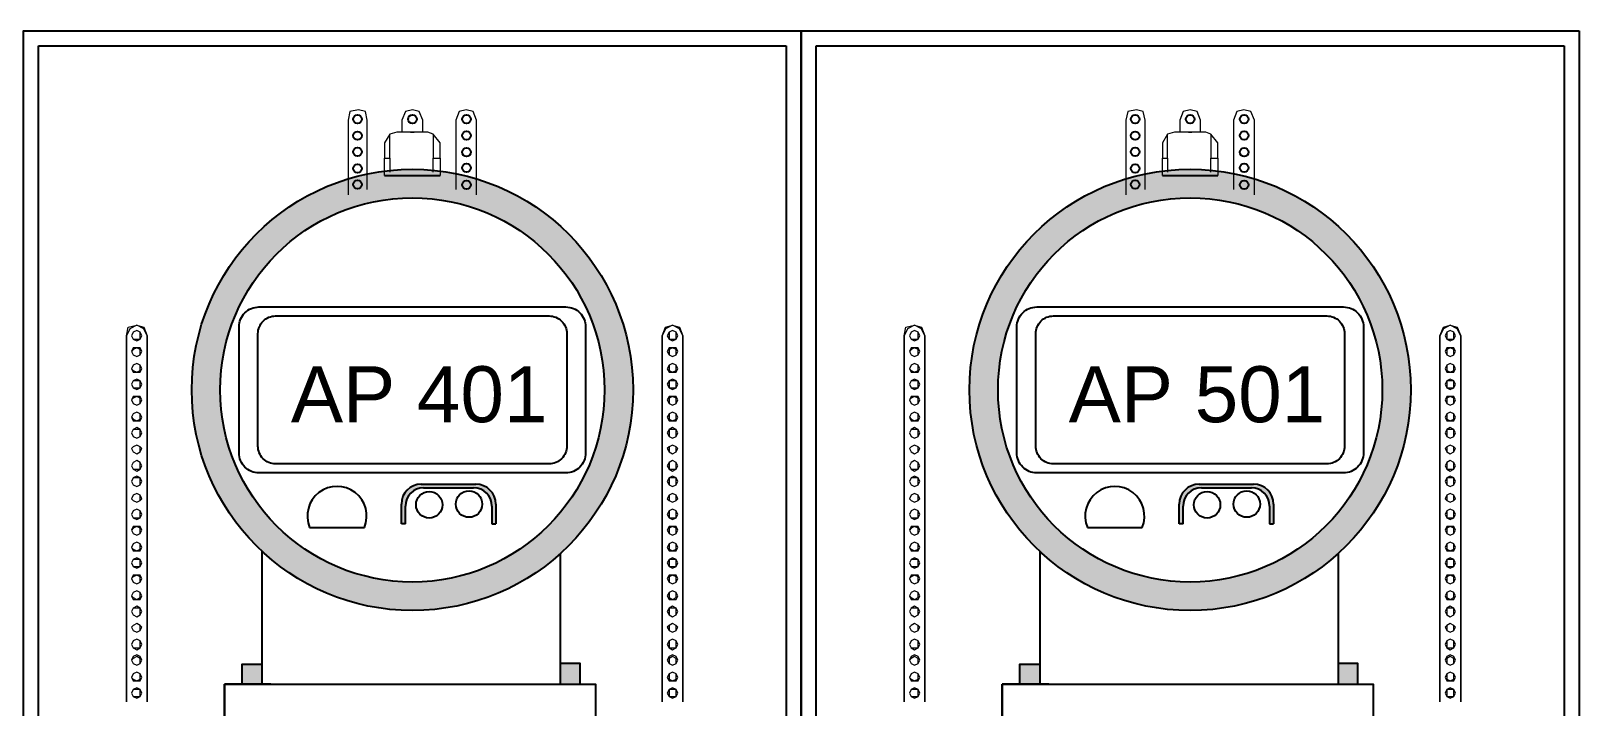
# Model space of a CAD drawing. Header units: millimetres. Extents: x 2991 to 3503, y 2795 to 2987.
# Drawn here: x 3365.52 to 3373.71, y 2900.97 to 2904.54 of the extents above; entities that cross this region are included whole.
import ezdxf

# ---------------------------------------------------------------- set-up
doc = ezdxf.new("R2010")
doc.units = ezdxf.units.MM
doc.layers.add('Pranchas', color=3, linetype='Continuous')
doc.styles.get("Standard").update_dxf_attribs({"font": ''})
doc.styles.get('Standard').set_extended_font_data('Arial')

msp = doc.modelspace()

# ---------------------------------------------------------------- hatches: boundary and pattern name
h = msp.add_hatch(color=256)
h.dxf.hatch_style = 1
h.paths.add_polyline_path([(3366.7425, 2901.1929), (3366.6373, 2901.1929), (3366.6373, 2901.0877), (3366.7425, 2901.0877)])
h.paths.add_polyline_path([(3368.4261, 2901.1965), (3368.3209, 2901.1965), (3368.3209, 2901.0877), (3368.4261, 2901.0877)])
h.paths.add_polyline_path([(3368.7061, 2902.645, 1), (3366.3709, 2902.645, 1)])
h.paths.add_polyline_path([(3366.5218, 2902.645, -1), (3368.5552, 2902.645, -1)], flags=16)
h.paths.add_polyline_path([(3368.4555, 2902.3111, -0.414214), (3368.3503, 2902.2059), (3366.7267, 2902.2059, -0.414214), (3366.6215, 2902.3111), (3366.6215, 2902.9788, -0.414214), (3366.7267, 2903.084), (3368.3503, 2903.084, -0.414214), (3368.4555, 2902.9788)], flags=0)
h.paths.add_polyline_path([(3368.3557, 2902.3474, -0.414214), (3368.262, 2902.2536), (3366.815, 2902.2536, -0.414214), (3366.7212, 2902.3474), (3366.7212, 2902.9425, -0.414214), (3366.815, 2903.0363), (3368.262, 2903.0363, -0.414214), (3368.3557, 2902.9425)], flags=0)
h.paths.add_polyline_path([(3367.9083, 2902.041, -1), (3367.7681, 2902.041, -1)], flags=0)
h.paths.add_polyline_path([(3367.698, 2902.0371, -1), (3367.5578, 2902.0371, -1)], flags=0)
h.paths.add_polyline_path([(3367.285, 2901.9172), (3366.9945, 2901.9172, -1.494135)], flags=0)
h = msp.add_hatch(color=256)
h.dxf.hatch_style = 1
h.paths.add_polyline_path([(3370.8584, 2901.1929), (3370.7532, 2901.1929), (3370.7532, 2901.0877), (3370.8584, 2901.0877)])
h.paths.add_polyline_path([(3372.542, 2901.1965), (3372.4369, 2901.1965), (3372.4369, 2901.0877), (3372.542, 2901.0877)])
h.paths.add_polyline_path([(3372.822, 2902.645, 1), (3370.4868, 2902.645, 1)])
h.paths.add_polyline_path([(3370.6377, 2902.645, -1), (3372.6711, 2902.645, -1)], flags=16)
h.paths.add_polyline_path([(3372.5714, 2902.3111, -0.414214), (3372.4662, 2902.2059), (3370.8426, 2902.2059, -0.414214), (3370.7374, 2902.3111), (3370.7374, 2902.9788, -0.414214), (3370.8426, 2903.084), (3372.4662, 2903.084, -0.414214), (3372.5714, 2902.9788)], flags=0)
h.paths.add_polyline_path([(3372.4717, 2902.3474, -0.414214), (3372.3779, 2902.2536), (3370.9309, 2902.2536, -0.414214), (3370.8372, 2902.3474), (3370.8372, 2902.9425, -0.414214), (3370.9309, 2903.0363), (3372.3779, 2903.0363, -0.414214), (3372.4717, 2902.9425)], flags=0)
h.paths.add_polyline_path([(3372.0243, 2902.041, -1), (3371.884, 2902.041, -1)], flags=0)
h.paths.add_polyline_path([(3371.8139, 2902.0371, -1), (3371.6737, 2902.0371, -1)], flags=0)
h.paths.add_polyline_path([(3371.4009, 2901.9172), (3371.1104, 2901.9172, -1.494135)], flags=0)
h = msp.add_hatch(color=256)
h.dxf.hatch_style = 1
h.paths.add_polyline_path([(3367.9797, 2902.0409, 0.414214), (3367.8746, 2902.146), (3367.5858, 2902.146, 0.414214), (3367.4806, 2902.0409), (3367.4806, 2901.9357), (3367.5014, 2901.9357), (3367.5014, 2902.0302, -0.414214), (3367.5978, 2902.1266), (3367.8625, 2902.1266, -0.414214), (3367.9589, 2902.0302), (3367.9589, 2901.9356), (3367.9797, 2901.9357)])
h = msp.add_hatch(color=256)
h.dxf.hatch_style = 1
h.paths.add_polyline_path([(3372.0957, 2902.0409, 0.414214), (3371.9905, 2902.146), (3371.7017, 2902.146, 0.414214), (3371.5965, 2902.0409), (3371.5965, 2901.9357), (3371.6173, 2901.9357), (3371.6173, 2902.0302, -0.414214), (3371.7137, 2902.1266), (3371.9785, 2902.1266, -0.414214), (3372.0749, 2902.0302), (3372.0749, 2901.9356), (3372.0957, 2901.9357)])

# ---------------------------------------------------------------- linework, layer by layer
for p, q in [((3365.5597, 2896.3919), (3365.5597, 2904.4655)), ((3365.5597, 2904.4655), (3367.5385, 2904.4655)), ((3367.5385, 2904.4655), (3369.5173, 2904.4655)), ((3369.5173, 2904.4655), (3369.5173, 2896.3919)), ((3369.6756, 2896.3919), (3369.6756, 2904.4655)), ((3369.6756, 2904.4655), (3371.6544, 2904.4655)), ((3371.6544, 2904.4655), (3373.6332, 2904.4655)), ((3373.6332, 2904.4655), (3373.6332, 2896.3919)), ((3367.3916, 2903.7789), (3367.6854, 2903.7789)), ((3371.5075, 2903.7789), (3371.8013, 2903.7789)), ((3367.5858, 2902.146), (3367.8746, 2902.146)), ((3367.5978, 2902.1266), (3367.8625, 2902.1266)), ((3371.7017, 2902.146), (3371.9905, 2902.146)), ((3371.7137, 2902.1266), (3371.9785, 2902.1266)), ((3367.4806, 2901.9357), (3367.4806, 2902.0409)), ((3367.9797, 2902.0409), (3367.9797, 2901.9357)), ((3371.5965, 2901.9357), (3371.5965, 2902.0409)), ((3372.0957, 2902.0409), (3372.0957, 2901.9357)), ((3367.5014, 2901.9357), (3367.5014, 2902.0302)), ((3367.9589, 2902.0302), (3367.9589, 2901.9356)), ((3371.6173, 2901.9357), (3371.6173, 2902.0302)), ((3372.0749, 2902.0302), (3372.0749, 2901.9356)), ((3366.9945, 2901.9172), (3367.285, 2901.9172)), ((3367.5014, 2901.9357), (3367.4806, 2901.9357)), ((3367.9589, 2901.9356), (3367.9797, 2901.9357)), ((3371.1104, 2901.9172), (3371.4009, 2901.9172)), ((3371.6173, 2901.9357), (3371.5965, 2901.9357)), ((3372.0749, 2901.9356), (3372.0957, 2901.9357)), ((3366.7425, 2901.7907), (3366.7425, 2901.0877)), ((3370.8584, 2901.7907), (3370.8584, 2901.0877)), ((3368.3209, 2901.7783), (3368.3209, 2901.0877)), ((3372.4369, 2901.7783), (3372.4369, 2901.0877)), ((3366.79, 2901.0877), (3366.5446, 2901.0877)), ((3366.5446, 2901.0877), (3366.5446, 2900.8449)), ((3370.9059, 2901.0877), (3370.6605, 2901.0877)), ((3370.6605, 2901.0877), (3370.6605, 2900.8449))]:
    msp.add_line(p, q)
for points in [[(3369.5964, 2904.5446), (3369.5964, 2896.3128), (3365.4805, 2896.3128), (3365.4805, 2904.5446)], [(3373.7124, 2904.5446), (3373.7124, 2896.3128), (3369.5964, 2896.3128), (3369.5964, 2904.5446)], [(3366.7425, 2901.0877), (3366.6373, 2901.0877), (3366.6373, 2901.1929), (3366.7425, 2901.1929)], [(3368.3209, 2901.0877), (3368.4261, 2901.0877), (3368.4261, 2901.1965), (3368.3209, 2901.1965)], [(3370.8584, 2901.0877), (3370.7532, 2901.0877), (3370.7532, 2901.1929), (3370.8584, 2901.1929)], [(3372.4369, 2901.0877), (3372.542, 2901.0877), (3372.542, 2901.1965), (3372.4369, 2901.1965)], [(3366.5446, 2901.0877), (3368.5079, 2901.0877), (3368.5079, 2900.5969), (3366.5446, 2900.5969)], [(3370.6605, 2901.0877), (3372.6238, 2901.0877), (3372.6238, 2900.5969), (3370.6605, 2900.5969)]]:
    msp.add_lwpolyline(points, close=True)
at = {"color": 0, "lineweight": 18}
for points in [[(3367.2998, 2903.7054), (3367.2998, 2904.0726), (3367.2906, 2904.1185), (3367.2539, 2904.1277), (3367.208, 2904.1185), (3367.1988, 2904.0726), (3367.1988, 2903.678)], [(3367.5936, 2904.0084), (3367.5936, 2904.0726), (3367.5752, 2904.1185), (3367.5385, 2904.1277), (3367.5018, 2904.1185), (3367.4834, 2904.0726), (3367.4834, 2904.0084)], [(3367.8782, 2903.678), (3367.8782, 2904.0726), (3367.8598, 2904.1185), (3367.8231, 2904.1277), (3367.7864, 2904.1185), (3367.768, 2904.0726), (3367.768, 2903.7054)], [(3371.4157, 2903.7054), (3371.4157, 2904.0726), (3371.4065, 2904.1185), (3371.3698, 2904.1277), (3371.3239, 2904.1185), (3371.3147, 2904.0726), (3371.3147, 2903.678)], [(3371.7095, 2904.0084), (3371.7095, 2904.0726), (3371.6911, 2904.1185), (3371.6544, 2904.1277), (3371.6177, 2904.1185), (3371.5993, 2904.0726), (3371.5993, 2904.0084)], [(3371.9941, 2903.678), (3371.9941, 2904.0726), (3371.9757, 2904.1185), (3371.939, 2904.1277), (3371.9023, 2904.1185), (3371.8839, 2904.0726), (3371.8839, 2903.7054)], [(3367.6486, 2903.9992), (3367.6211, 2904.0084), (3367.4559, 2904.0084), (3367.4191, 2903.9992)], [(3371.7646, 2903.9992), (3371.737, 2904.0084), (3371.5718, 2904.0084), (3371.5351, 2903.9992)], [(3367.4191, 2903.8707), (3367.4191, 2903.9992), (3367.3916, 2903.9533), (3367.3916, 2903.8707)], [(3367.6854, 2903.8707), (3367.6854, 2903.9533), (3367.6486, 2903.9992), (3367.6486, 2903.8707)], [(3371.5351, 2903.8707), (3371.5351, 2903.9992), (3371.5075, 2903.9533), (3371.5075, 2903.8707)], [(3371.8013, 2903.8707), (3371.8013, 2903.9533), (3371.7646, 2903.9992), (3371.7646, 2903.8707)], [(3367.3916, 2903.7789), (3367.3916, 2903.8707), (3367.4191, 2903.8707), (3367.4191, 2903.7972)], [(3367.6486, 2903.7972), (3367.6486, 2903.8707), (3367.6854, 2903.8707), (3367.6854, 2903.7789)], [(3371.5075, 2903.7789), (3371.5075, 2903.8707), (3371.5351, 2903.8707), (3371.5351, 2903.7972)], [(3371.7646, 2903.7972), (3371.7646, 2903.8707), (3371.8013, 2903.8707), (3371.8013, 2903.7789)]]:
    msp.add_lwpolyline(points, dxfattribs=at)
for points in [[(3367.5293, 2904.0084), (3367.5477, 2904.0084)], [(3371.6452, 2904.0084), (3371.6636, 2904.0084)], [(3366.1351, 2902.9317), (3366.1351, 2900.9949), (3366.1351, 2902.9317), (3366.1167, 2902.9684), (3366.08, 2902.9868), (3366.0433, 2902.9684), (3366.0249, 2902.9317), (3366.0341, 2902.9776), (3366.08, 2902.9868), (3366.1167, 2902.9776)], [(3366.1075, 2902.9317), (3366.0983, 2902.9501), (3366.08, 2902.9593), (3366.0616, 2902.9501), (3366.0524, 2902.9317), (3366.0616, 2902.9134), (3366.08, 2902.9042), (3366.0983, 2902.9134)], [(3366.0983, 2902.9317), (3366.0983, 2902.9501), (3366.08, 2902.9593), (3366.0616, 2902.9501), (3366.0524, 2902.9317), (3366.0616, 2902.9134), (3366.0983, 2902.9134)], [(3368.8602, 2902.9317), (3368.8786, 2902.9776), (3368.9153, 2902.9868), (3368.952, 2902.9776), (3368.9704, 2902.9317), (3368.952, 2902.9684), (3368.9153, 2902.9868), (3368.8786, 2902.9684)], [(3368.9428, 2902.9317), (3368.9336, 2902.9501), (3368.9153, 2902.9593), (3368.8969, 2902.9501), (3368.8877, 2902.9317), (3368.8969, 2902.9134), (3368.9153, 2902.9042), (3368.9336, 2902.9134)], [(3368.9336, 2902.9317), (3368.9336, 2902.9501), (3368.9153, 2902.9593), (3368.8969, 2902.9501), (3368.8969, 2902.9134), (3368.9336, 2902.9134)], [(3370.251, 2902.9317), (3370.251, 2900.9949), (3370.251, 2902.9317), (3370.2326, 2902.9684), (3370.1959, 2902.9868), (3370.1592, 2902.9684), (3370.1408, 2902.9317), (3370.15, 2902.9776), (3370.1959, 2902.9868), (3370.2326, 2902.9776)], [(3370.2235, 2902.9317), (3370.2143, 2902.9501), (3370.1959, 2902.9593), (3370.1776, 2902.9501), (3370.1684, 2902.9317), (3370.1776, 2902.9134), (3370.1959, 2902.9042), (3370.2143, 2902.9134)], [(3370.2143, 2902.9317), (3370.2143, 2902.9501), (3370.1959, 2902.9593), (3370.1776, 2902.9501), (3370.1684, 2902.9317), (3370.1776, 2902.9134), (3370.2143, 2902.9134)], [(3372.9761, 2902.9317), (3372.9945, 2902.9776), (3373.0312, 2902.9868), (3373.0679, 2902.9776), (3373.0863, 2902.9317), (3373.0679, 2902.9684), (3373.0312, 2902.9868), (3372.9945, 2902.9684)], [(3373.0588, 2902.9317), (3373.0496, 2902.9501), (3373.0312, 2902.9593), (3373.0129, 2902.9501), (3373.0037, 2902.9317), (3373.0129, 2902.9134), (3373.0312, 2902.9042), (3373.0496, 2902.9134)], [(3373.0496, 2902.9317), (3373.0496, 2902.9501), (3373.0312, 2902.9593), (3373.0129, 2902.9501), (3373.0129, 2902.9134), (3373.0496, 2902.9134)], [(3366.0249, 2900.9949), (3366.0249, 2902.9317)], [(3366.1075, 2902.8491), (3366.0983, 2902.8675), (3366.0616, 2902.8675), (3366.0524, 2902.8491), (3366.0616, 2902.8307), (3366.08, 2902.8215), (3366.0983, 2902.8307)], [(3366.0983, 2902.8491), (3366.0983, 2902.8583), (3366.08, 2902.8675), (3366.0616, 2902.8583), (3366.0524, 2902.8491), (3366.0616, 2902.8307), (3366.08, 2902.8215), (3366.0983, 2902.8307)], [(3368.8602, 2900.9949), (3368.8602, 2902.9317)], [(3368.9428, 2902.8491), (3368.9336, 2902.8675), (3368.8969, 2902.8675), (3368.8877, 2902.8491), (3368.8969, 2902.8307), (3368.9153, 2902.8215), (3368.9336, 2902.8307)], [(3368.9336, 2902.8491), (3368.9336, 2902.8583), (3368.9153, 2902.8675), (3368.8969, 2902.8583), (3368.8969, 2902.8307), (3368.9153, 2902.8215), (3368.9336, 2902.8307)], [(3368.9704, 2902.9317), (3368.9704, 2900.9949)], [(3370.1408, 2900.9949), (3370.1408, 2902.9317)], [(3370.2235, 2902.8491), (3370.2143, 2902.8675), (3370.1776, 2902.8675), (3370.1684, 2902.8491), (3370.1776, 2902.8307), (3370.1959, 2902.8215), (3370.2143, 2902.8307)], [(3370.2143, 2902.8491), (3370.2143, 2902.8583), (3370.1959, 2902.8675), (3370.1776, 2902.8583), (3370.1684, 2902.8491), (3370.1776, 2902.8307), (3370.1959, 2902.8215), (3370.2143, 2902.8307)], [(3372.9761, 2900.9949), (3372.9761, 2902.9317)], [(3373.0588, 2902.8491), (3373.0496, 2902.8675), (3373.0129, 2902.8675), (3373.0037, 2902.8491), (3373.0129, 2902.8307), (3373.0312, 2902.8215), (3373.0496, 2902.8307)], [(3373.0496, 2902.8491), (3373.0496, 2902.8583), (3373.0312, 2902.8675), (3373.0129, 2902.8583), (3373.0129, 2902.8307), (3373.0312, 2902.8215), (3373.0496, 2902.8307)], [(3373.0863, 2902.9317), (3373.0863, 2900.9949)], [(3366.1075, 2902.7573), (3366.0983, 2902.7756), (3366.08, 2902.7848), (3366.0616, 2902.7756), (3366.0524, 2902.7573), (3366.0616, 2902.7389), (3366.0983, 2902.7389)], [(3366.0983, 2902.7573), (3366.0983, 2902.7756), (3366.08, 2902.7848), (3366.0616, 2902.7756), (3366.0524, 2902.7573), (3366.0616, 2902.7481), (3366.08, 2902.7389), (3366.0983, 2902.7481)], [(3368.9428, 2902.7573), (3368.9336, 2902.7756), (3368.9153, 2902.7848), (3368.8969, 2902.7756), (3368.8877, 2902.7573), (3368.8969, 2902.7389), (3368.9336, 2902.7389)], [(3368.9336, 2902.7573), (3368.9336, 2902.7756), (3368.9153, 2902.7848), (3368.8969, 2902.7756), (3368.8969, 2902.7481), (3368.9153, 2902.7389), (3368.9336, 2902.7481)], [(3370.2235, 2902.7573), (3370.2143, 2902.7756), (3370.1959, 2902.7848), (3370.1776, 2902.7756), (3370.1684, 2902.7573), (3370.1776, 2902.7389), (3370.2143, 2902.7389)], [(3370.2143, 2902.7573), (3370.2143, 2902.7756), (3370.1959, 2902.7848), (3370.1776, 2902.7756), (3370.1684, 2902.7573), (3370.1776, 2902.7481), (3370.1959, 2902.7389), (3370.2143, 2902.7481)], [(3373.0588, 2902.7573), (3373.0496, 2902.7756), (3373.0312, 2902.7848), (3373.0129, 2902.7756), (3373.0037, 2902.7573), (3373.0129, 2902.7389), (3373.0496, 2902.7389)], [(3373.0496, 2902.7573), (3373.0496, 2902.7756), (3373.0312, 2902.7848), (3373.0129, 2902.7756), (3373.0129, 2902.7481), (3373.0312, 2902.7389), (3373.0496, 2902.7481)], [(3366.1075, 2902.6747), (3366.0983, 2902.693), (3366.08, 2902.7022), (3366.0616, 2902.693), (3366.0524, 2902.6747), (3366.0616, 2902.6563), (3366.08, 2902.6471), (3366.0983, 2902.6563)], [(3366.0983, 2902.6747), (3366.0983, 2902.693), (3366.0616, 2902.693), (3366.0524, 2902.6747), (3366.0616, 2902.6563), (3366.0983, 2902.6563)], [(3368.9428, 2902.6747), (3368.9336, 2902.693), (3368.9153, 2902.7022), (3368.8969, 2902.693), (3368.8877, 2902.6747), (3368.8969, 2902.6563), (3368.9153, 2902.6471), (3368.9336, 2902.6563)], [(3368.9336, 2902.6747), (3368.9336, 2902.693), (3368.8969, 2902.693), (3368.8969, 2902.6563), (3368.9336, 2902.6563)], [(3370.2235, 2902.6747), (3370.2143, 2902.693), (3370.1959, 2902.7022), (3370.1776, 2902.693), (3370.1684, 2902.6747), (3370.1776, 2902.6563), (3370.1959, 2902.6471), (3370.2143, 2902.6563)], [(3370.2143, 2902.6747), (3370.2143, 2902.693), (3370.1776, 2902.693), (3370.1684, 2902.6747), (3370.1776, 2902.6563), (3370.2143, 2902.6563)], [(3373.0588, 2902.6747), (3373.0496, 2902.693), (3373.0312, 2902.7022), (3373.0129, 2902.693), (3373.0037, 2902.6747), (3373.0129, 2902.6563), (3373.0312, 2902.6471), (3373.0496, 2902.6563)], [(3373.0496, 2902.6747), (3373.0496, 2902.693), (3373.0129, 2902.693), (3373.0129, 2902.6563), (3373.0496, 2902.6563)], [(3366.1075, 2902.592), (3366.0983, 2902.6104), (3366.0616, 2902.6104), (3366.0524, 2902.592), (3366.0616, 2902.5737), (3366.08, 2902.5645), (3366.0983, 2902.5737)], [(3366.0983, 2902.592), (3366.0983, 2902.6012), (3366.08, 2902.6104), (3366.0616, 2902.6012), (3366.0524, 2902.592), (3366.0616, 2902.5737), (3366.08, 2902.5645), (3366.0983, 2902.5737)], [(3368.9428, 2902.592), (3368.9336, 2902.6104), (3368.8969, 2902.6104), (3368.8877, 2902.592), (3368.8969, 2902.5737), (3368.9153, 2902.5645), (3368.9336, 2902.5737)], [(3368.9336, 2902.592), (3368.9336, 2902.6012), (3368.9153, 2902.6104), (3368.8969, 2902.6012), (3368.8969, 2902.5737), (3368.9153, 2902.5645), (3368.9336, 2902.5737)], [(3370.2235, 2902.592), (3370.2143, 2902.6104), (3370.1776, 2902.6104), (3370.1684, 2902.592), (3370.1776, 2902.5737), (3370.1959, 2902.5645), (3370.2143, 2902.5737)], [(3370.2143, 2902.592), (3370.2143, 2902.6012), (3370.1959, 2902.6104), (3370.1776, 2902.6012), (3370.1684, 2902.592), (3370.1776, 2902.5737), (3370.1959, 2902.5645), (3370.2143, 2902.5737)], [(3373.0588, 2902.592), (3373.0496, 2902.6104), (3373.0129, 2902.6104), (3373.0037, 2902.592), (3373.0129, 2902.5737), (3373.0312, 2902.5645), (3373.0496, 2902.5737)], [(3373.0496, 2902.592), (3373.0496, 2902.6012), (3373.0312, 2902.6104), (3373.0129, 2902.6012), (3373.0129, 2902.5737), (3373.0312, 2902.5645), (3373.0496, 2902.5737)], [(3366.0983, 2902.5003), (3366.0983, 2902.5187), (3366.08, 2902.5278), (3366.0616, 2902.5187), (3366.0524, 2902.5003), (3366.0616, 2902.491), (3366.08, 2902.4819), (3366.0983, 2902.491)], [(3366.1075, 2902.5003), (3366.0983, 2902.5187), (3366.08, 2902.5278), (3366.0616, 2902.5187), (3366.0524, 2902.5003), (3366.0616, 2902.4819), (3366.0983, 2902.4819)], [(3368.9428, 2902.5003), (3368.9336, 2902.5187), (3368.9153, 2902.5278), (3368.8969, 2902.5187), (3368.8877, 2902.5003), (3368.8969, 2902.4819), (3368.9336, 2902.4819)], [(3368.9336, 2902.5003), (3368.9336, 2902.5187), (3368.9153, 2902.5278), (3368.8969, 2902.5187), (3368.8969, 2902.491), (3368.9153, 2902.4819), (3368.9336, 2902.491)], [(3370.2143, 2902.5003), (3370.2143, 2902.5187), (3370.1959, 2902.5278), (3370.1776, 2902.5187), (3370.1684, 2902.5003), (3370.1776, 2902.491), (3370.1959, 2902.4819), (3370.2143, 2902.491)], [(3370.2235, 2902.5003), (3370.2143, 2902.5187), (3370.1959, 2902.5278), (3370.1776, 2902.5187), (3370.1684, 2902.5003), (3370.1776, 2902.4819), (3370.2143, 2902.4819)], [(3373.0588, 2902.5003), (3373.0496, 2902.5187), (3373.0312, 2902.5278), (3373.0129, 2902.5187), (3373.0037, 2902.5003), (3373.0129, 2902.4819), (3373.0496, 2902.4819)], [(3373.0496, 2902.5003), (3373.0496, 2902.5187), (3373.0312, 2902.5278), (3373.0129, 2902.5187), (3373.0129, 2902.491), (3373.0312, 2902.4819), (3373.0496, 2902.491)], [(3366.1075, 2902.4177), (3366.0983, 2902.436), (3366.08, 2902.4452), (3366.0616, 2902.436), (3366.0524, 2902.4177), (3366.0616, 2902.3993), (3366.08, 2902.3902), (3366.0983, 2902.3993)], [(3366.0983, 2902.4177), (3366.0983, 2902.436), (3366.0616, 2902.436), (3366.0524, 2902.4177), (3366.0616, 2902.3993), (3366.08, 2902.3902), (3366.0983, 2902.3993)], [(3368.9428, 2902.4177), (3368.9336, 2902.436), (3368.9153, 2902.4452), (3368.8969, 2902.436), (3368.8877, 2902.4177), (3368.8969, 2902.3993), (3368.9153, 2902.3902), (3368.9336, 2902.3993)], [(3368.9336, 2902.4177), (3368.9336, 2902.436), (3368.8969, 2902.436), (3368.8969, 2902.3993), (3368.9153, 2902.3902), (3368.9336, 2902.3993)], [(3370.2235, 2902.4177), (3370.2143, 2902.436), (3370.1959, 2902.4452), (3370.1776, 2902.436), (3370.1684, 2902.4177), (3370.1776, 2902.3993), (3370.1959, 2902.3902), (3370.2143, 2902.3993)], [(3370.2143, 2902.4177), (3370.2143, 2902.436), (3370.1776, 2902.436), (3370.1684, 2902.4177), (3370.1776, 2902.3993), (3370.1959, 2902.3902), (3370.2143, 2902.3993)], [(3373.0588, 2902.4177), (3373.0496, 2902.436), (3373.0312, 2902.4452), (3373.0129, 2902.436), (3373.0037, 2902.4177), (3373.0129, 2902.3993), (3373.0312, 2902.3902), (3373.0496, 2902.3993)], [(3373.0496, 2902.4177), (3373.0496, 2902.436), (3373.0129, 2902.436), (3373.0129, 2902.3993), (3373.0312, 2902.3902), (3373.0496, 2902.3993)], [(3366.1075, 2902.3351), (3366.0983, 2902.3443), (3366.08, 2902.3534), (3366.0616, 2902.3443), (3366.0524, 2902.3351), (3366.0616, 2902.3167), (3366.08, 2902.3075), (3366.0983, 2902.3167)], [(3366.0983, 2902.3351), (3366.0983, 2902.3443), (3366.08, 2902.3534), (3366.0616, 2902.3443), (3366.0524, 2902.3351), (3366.0616, 2902.3167), (3366.08, 2902.3075), (3366.0983, 2902.3167)], [(3368.9428, 2902.3351), (3368.9336, 2902.3443), (3368.9153, 2902.3534), (3368.8969, 2902.3443), (3368.8877, 2902.3351), (3368.8969, 2902.3167), (3368.9153, 2902.3075), (3368.9336, 2902.3167)], [(3368.9336, 2902.3351), (3368.9336, 2902.3443), (3368.9153, 2902.3534), (3368.8969, 2902.3443), (3368.8969, 2902.3167), (3368.9153, 2902.3075), (3368.9336, 2902.3167)], [(3370.2235, 2902.3351), (3370.2143, 2902.3443), (3370.1959, 2902.3534), (3370.1776, 2902.3443), (3370.1684, 2902.3351), (3370.1776, 2902.3167), (3370.1959, 2902.3075), (3370.2143, 2902.3167)], [(3370.2143, 2902.3351), (3370.2143, 2902.3443), (3370.1959, 2902.3534), (3370.1776, 2902.3443), (3370.1684, 2902.3351), (3370.1776, 2902.3167), (3370.1959, 2902.3075), (3370.2143, 2902.3167)], [(3373.0588, 2902.3351), (3373.0496, 2902.3443), (3373.0312, 2902.3534), (3373.0129, 2902.3443), (3373.0037, 2902.3351), (3373.0129, 2902.3167), (3373.0312, 2902.3075), (3373.0496, 2902.3167)], [(3373.0496, 2902.3351), (3373.0496, 2902.3443), (3373.0312, 2902.3534), (3373.0129, 2902.3443), (3373.0129, 2902.3167), (3373.0312, 2902.3075), (3373.0496, 2902.3167)], [(3366.1075, 2902.2433), (3366.0983, 2902.2616), (3366.08, 2902.2708), (3366.0616, 2902.2616), (3366.0524, 2902.2433), (3366.0616, 2902.2249), (3366.08, 2902.2157), (3366.0983, 2902.2249)], [(3366.0983, 2902.2433), (3366.0983, 2902.2616), (3366.08, 2902.2708), (3366.0616, 2902.2616), (3366.0524, 2902.2433), (3366.0616, 2902.2249), (3366.0983, 2902.2249)], [(3368.9428, 2902.2433), (3368.9336, 2902.2616), (3368.9153, 2902.2708), (3368.8969, 2902.2616), (3368.8877, 2902.2433), (3368.8969, 2902.2249), (3368.9153, 2902.2157), (3368.9336, 2902.2249)], [(3368.9336, 2902.2433), (3368.9336, 2902.2616), (3368.9153, 2902.2708), (3368.8969, 2902.2616), (3368.8969, 2902.2249), (3368.9336, 2902.2249)], [(3370.2235, 2902.2433), (3370.2143, 2902.2616), (3370.1959, 2902.2708), (3370.1776, 2902.2616), (3370.1684, 2902.2433), (3370.1776, 2902.2249), (3370.1959, 2902.2157), (3370.2143, 2902.2249)], [(3370.2143, 2902.2433), (3370.2143, 2902.2616), (3370.1959, 2902.2708), (3370.1776, 2902.2616), (3370.1684, 2902.2433), (3370.1776, 2902.2249), (3370.2143, 2902.2249)], [(3373.0588, 2902.2433), (3373.0496, 2902.2616), (3373.0312, 2902.2708), (3373.0129, 2902.2616), (3373.0037, 2902.2433), (3373.0129, 2902.2249), (3373.0312, 2902.2157), (3373.0496, 2902.2249)], [(3373.0496, 2902.2433), (3373.0496, 2902.2616), (3373.0312, 2902.2708), (3373.0129, 2902.2616), (3373.0129, 2902.2249), (3373.0496, 2902.2249)], [(3366.1075, 2902.1606), (3366.0983, 2902.179), (3366.08, 2902.1882), (3366.0616, 2902.179), (3366.0524, 2902.1606), (3366.0616, 2902.1423), (3366.08, 2902.1331), (3366.0983, 2902.1423)], [(3366.0983, 2902.1606), (3366.0983, 2902.179), (3366.0616, 2902.179), (3366.0524, 2902.1606), (3366.0616, 2902.1423), (3366.08, 2902.1331), (3366.0983, 2902.1423)], [(3368.9428, 2902.1606), (3368.9336, 2902.179), (3368.9153, 2902.1882), (3368.8969, 2902.179), (3368.8877, 2902.1606), (3368.8969, 2902.1423), (3368.9153, 2902.1331), (3368.9336, 2902.1423)], [(3368.9336, 2902.1606), (3368.9336, 2902.179), (3368.8969, 2902.179), (3368.8969, 2902.1423), (3368.9153, 2902.1331), (3368.9336, 2902.1423)], [(3370.2235, 2902.1606), (3370.2143, 2902.179), (3370.1959, 2902.1882), (3370.1776, 2902.179), (3370.1684, 2902.1606), (3370.1776, 2902.1423), (3370.1959, 2902.1331), (3370.2143, 2902.1423)], [(3370.2143, 2902.1606), (3370.2143, 2902.179), (3370.1776, 2902.179), (3370.1684, 2902.1606), (3370.1776, 2902.1423), (3370.1959, 2902.1331), (3370.2143, 2902.1423)], [(3373.0588, 2902.1606), (3373.0496, 2902.179), (3373.0312, 2902.1882), (3373.0129, 2902.179), (3373.0037, 2902.1606), (3373.0129, 2902.1423), (3373.0312, 2902.1331), (3373.0496, 2902.1423)], [(3373.0496, 2902.1606), (3373.0496, 2902.179), (3373.0129, 2902.179), (3373.0129, 2902.1423), (3373.0312, 2902.1331), (3373.0496, 2902.1423)], [(3366.0983, 2902.0688), (3366.0983, 2902.0872), (3366.08, 2902.0964), (3366.0616, 2902.0872), (3366.0524, 2902.0688), (3366.0616, 2902.0597), (3366.08, 2902.0505), (3366.0983, 2902.0597)], [(3366.1075, 2902.0688), (3366.0983, 2902.0872), (3366.08, 2902.0964), (3366.0616, 2902.0872), (3366.0524, 2902.0688), (3366.0616, 2902.0597), (3366.08, 2902.0505), (3366.0983, 2902.0597)], [(3368.9428, 2902.0688), (3368.9336, 2902.0872), (3368.9153, 2902.0964), (3368.8969, 2902.0872), (3368.8877, 2902.0688), (3368.8969, 2902.0597), (3368.9153, 2902.0505), (3368.9336, 2902.0597)], [(3368.9336, 2902.0688), (3368.9336, 2902.0872), (3368.9153, 2902.0964), (3368.8969, 2902.0872), (3368.8969, 2902.0597), (3368.9153, 2902.0505), (3368.9336, 2902.0597)], [(3370.2143, 2902.0688), (3370.2143, 2902.0872), (3370.1959, 2902.0964), (3370.1776, 2902.0872), (3370.1684, 2902.0688), (3370.1776, 2902.0597), (3370.1959, 2902.0505), (3370.2143, 2902.0597)], [(3370.2235, 2902.0688), (3370.2143, 2902.0872), (3370.1959, 2902.0964), (3370.1776, 2902.0872), (3370.1684, 2902.0688), (3370.1776, 2902.0597), (3370.1959, 2902.0505), (3370.2143, 2902.0597)], [(3373.0588, 2902.0688), (3373.0496, 2902.0872), (3373.0312, 2902.0964), (3373.0129, 2902.0872), (3373.0037, 2902.0688), (3373.0129, 2902.0597), (3373.0312, 2902.0505), (3373.0496, 2902.0597)], [(3373.0496, 2902.0688), (3373.0496, 2902.0872), (3373.0312, 2902.0964), (3373.0129, 2902.0872), (3373.0129, 2902.0597), (3373.0312, 2902.0505), (3373.0496, 2902.0597)], [(3366.0983, 2901.9862), (3366.0983, 2902.0046), (3366.08, 2902.0138), (3366.0616, 2902.0046), (3366.0524, 2901.9862), (3366.0616, 2901.9678), (3366.0983, 2901.9678)], [(3366.1075, 2901.9862), (3366.0983, 2902.0046), (3366.08, 2902.0138), (3366.0616, 2902.0046), (3366.0524, 2901.9862), (3366.0616, 2901.9678), (3366.08, 2901.9587), (3366.0983, 2901.9678)], [(3368.9428, 2901.9862), (3368.9336, 2902.0046), (3368.9153, 2902.0138), (3368.8969, 2902.0046), (3368.8877, 2901.9862), (3368.8969, 2901.9678), (3368.9153, 2901.9587), (3368.9336, 2901.9678)], [(3368.9336, 2901.9862), (3368.9336, 2902.0046), (3368.9153, 2902.0138), (3368.8969, 2902.0046), (3368.8969, 2901.9678), (3368.9336, 2901.9678)], [(3370.2143, 2901.9862), (3370.2143, 2902.0046), (3370.1959, 2902.0138), (3370.1776, 2902.0046), (3370.1684, 2901.9862), (3370.1776, 2901.9678), (3370.2143, 2901.9678)], [(3370.2235, 2901.9862), (3370.2143, 2902.0046), (3370.1959, 2902.0138), (3370.1776, 2902.0046), (3370.1684, 2901.9862), (3370.1776, 2901.9678), (3370.1959, 2901.9587), (3370.2143, 2901.9678)], [(3373.0588, 2901.9862), (3373.0496, 2902.0046), (3373.0312, 2902.0138), (3373.0129, 2902.0046), (3373.0037, 2901.9862), (3373.0129, 2901.9678), (3373.0312, 2901.9587), (3373.0496, 2901.9678)], [(3373.0496, 2901.9862), (3373.0496, 2902.0046), (3373.0312, 2902.0138), (3373.0129, 2902.0046), (3373.0129, 2901.9678), (3373.0496, 2901.9678)], [(3366.0983, 2901.9036), (3366.0983, 2901.9128), (3366.08, 2901.9219), (3366.0616, 2901.9128), (3366.0524, 2901.9036), (3366.0616, 2901.8852), (3366.08, 2901.876), (3366.0983, 2901.8852)], [(3366.1075, 2901.9036), (3366.0983, 2901.9219), (3366.0616, 2901.9219), (3366.0524, 2901.9036), (3366.0616, 2901.8852), (3366.08, 2901.876), (3366.0983, 2901.8852)], [(3368.9428, 2901.9036), (3368.9336, 2901.9219), (3368.8969, 2901.9219), (3368.8877, 2901.9036), (3368.8969, 2901.8852), (3368.9153, 2901.876), (3368.9336, 2901.8852)], [(3368.9336, 2901.9036), (3368.9336, 2901.9128), (3368.9153, 2901.9219), (3368.8969, 2901.9128), (3368.8969, 2901.8852), (3368.9153, 2901.876), (3368.9336, 2901.8852)], [(3370.2143, 2901.9036), (3370.2143, 2901.9128), (3370.1959, 2901.9219), (3370.1776, 2901.9128), (3370.1684, 2901.9036), (3370.1776, 2901.8852), (3370.1959, 2901.876), (3370.2143, 2901.8852)], [(3370.2235, 2901.9036), (3370.2143, 2901.9219), (3370.1776, 2901.9219), (3370.1684, 2901.9036), (3370.1776, 2901.8852), (3370.1959, 2901.876), (3370.2143, 2901.8852)], [(3373.0588, 2901.9036), (3373.0496, 2901.9219), (3373.0129, 2901.9219), (3373.0037, 2901.9036), (3373.0129, 2901.8852), (3373.0312, 2901.876), (3373.0496, 2901.8852)], [(3373.0496, 2901.9036), (3373.0496, 2901.9128), (3373.0312, 2901.9219), (3373.0129, 2901.9128), (3373.0129, 2901.8852), (3373.0312, 2901.876), (3373.0496, 2901.8852)], [(3366.0983, 2901.8118), (3366.0983, 2901.8301), (3366.08, 2901.8393), (3366.0616, 2901.8301), (3366.0524, 2901.8118), (3366.0616, 2901.8026), (3366.08, 2901.7934), (3366.0983, 2901.8026)], [(3366.1075, 2901.8118), (3366.0983, 2901.8301), (3366.08, 2901.8393), (3366.0616, 2901.8301), (3366.0524, 2901.8118), (3366.0616, 2901.7934), (3366.0983, 2901.7934)], [(3368.9428, 2901.8118), (3368.9336, 2901.8301), (3368.9153, 2901.8393), (3368.8969, 2901.8301), (3368.8877, 2901.8118), (3368.8969, 2901.7934), (3368.9336, 2901.7934)], [(3368.9336, 2901.8118), (3368.9336, 2901.8301), (3368.9153, 2901.8393), (3368.8969, 2901.8301), (3368.8969, 2901.8026), (3368.9153, 2901.7934), (3368.9336, 2901.8026)], [(3370.2143, 2901.8118), (3370.2143, 2901.8301), (3370.1959, 2901.8393), (3370.1776, 2901.8301), (3370.1684, 2901.8118), (3370.1776, 2901.8026), (3370.1959, 2901.7934), (3370.2143, 2901.8026)], [(3370.2235, 2901.8118), (3370.2143, 2901.8301), (3370.1959, 2901.8393), (3370.1776, 2901.8301), (3370.1684, 2901.8118), (3370.1776, 2901.7934), (3370.2143, 2901.7934)], [(3373.0588, 2901.8118), (3373.0496, 2901.8301), (3373.0312, 2901.8393), (3373.0129, 2901.8301), (3373.0037, 2901.8118), (3373.0129, 2901.7934), (3373.0496, 2901.7934)], [(3373.0496, 2901.8118), (3373.0496, 2901.8301), (3373.0312, 2901.8393), (3373.0129, 2901.8301), (3373.0129, 2901.8026), (3373.0312, 2901.7934), (3373.0496, 2901.8026)], [(3366.1075, 2901.7292), (3366.0983, 2901.7475), (3366.08, 2901.7567), (3366.0616, 2901.7475), (3366.0524, 2901.7292), (3366.0616, 2901.7108), (3366.08, 2901.7017), (3366.0983, 2901.7108)], [(3366.0983, 2901.7292), (3366.0983, 2901.7475), (3366.0616, 2901.7475), (3366.0524, 2901.7292), (3366.0616, 2901.7108), (3366.0983, 2901.7108)], [(3368.9428, 2901.7292), (3368.9336, 2901.7475), (3368.9153, 2901.7567), (3368.8969, 2901.7475), (3368.8877, 2901.7292), (3368.8969, 2901.7108), (3368.9153, 2901.7017), (3368.9336, 2901.7108)], [(3368.9336, 2901.7292), (3368.9336, 2901.7475), (3368.8969, 2901.7475), (3368.8969, 2901.7108), (3368.9336, 2901.7108)], [(3370.2235, 2901.7292), (3370.2143, 2901.7475), (3370.1959, 2901.7567), (3370.1776, 2901.7475), (3370.1684, 2901.7292), (3370.1776, 2901.7108), (3370.1959, 2901.7017), (3370.2143, 2901.7108)], [(3370.2143, 2901.7292), (3370.2143, 2901.7475), (3370.1776, 2901.7475), (3370.1684, 2901.7292), (3370.1776, 2901.7108), (3370.2143, 2901.7108)], [(3373.0588, 2901.7292), (3373.0496, 2901.7475), (3373.0312, 2901.7567), (3373.0129, 2901.7475), (3373.0037, 2901.7292), (3373.0129, 2901.7108), (3373.0312, 2901.7017), (3373.0496, 2901.7108)], [(3373.0496, 2901.7292), (3373.0496, 2901.7475), (3373.0129, 2901.7475), (3373.0129, 2901.7108), (3373.0496, 2901.7108)], [(3366.0983, 2901.6467), (3366.0983, 2901.6559), (3366.08, 2901.6651), (3366.0616, 2901.6559), (3366.0524, 2901.6467), (3366.0616, 2901.6284), (3366.08, 2901.6192), (3366.0983, 2901.6284)], [(3366.1075, 2901.6467), (3366.0983, 2901.6651), (3366.0616, 2901.6651), (3366.0524, 2901.6467), (3366.0616, 2901.6284), (3366.08, 2901.6192), (3366.0983, 2901.6284)], [(3368.9428, 2901.6467), (3368.9336, 2901.6651), (3368.8969, 2901.6651), (3368.8877, 2901.6467), (3368.8969, 2901.6284), (3368.9153, 2901.6192), (3368.9336, 2901.6284)], [(3368.9336, 2901.6467), (3368.9336, 2901.6559), (3368.9153, 2901.6651), (3368.8969, 2901.6559), (3368.8969, 2901.6284), (3368.9153, 2901.6192), (3368.9336, 2901.6284)], [(3370.2143, 2901.6467), (3370.2143, 2901.6559), (3370.1959, 2901.6651), (3370.1776, 2901.6559), (3370.1684, 2901.6467), (3370.1776, 2901.6284), (3370.1959, 2901.6192), (3370.2143, 2901.6284)], [(3370.2235, 2901.6467), (3370.2143, 2901.6651), (3370.1776, 2901.6651), (3370.1684, 2901.6467), (3370.1776, 2901.6284), (3370.1959, 2901.6192), (3370.2143, 2901.6284)], [(3373.0588, 2901.6467), (3373.0496, 2901.6651), (3373.0129, 2901.6651), (3373.0037, 2901.6467), (3373.0129, 2901.6284), (3373.0312, 2901.6192), (3373.0496, 2901.6284)], [(3373.0496, 2901.6467), (3373.0496, 2901.6559), (3373.0312, 2901.6651), (3373.0129, 2901.6559), (3373.0129, 2901.6284), (3373.0312, 2901.6192), (3373.0496, 2901.6284)], [(3366.1075, 2901.5549), (3366.0983, 2901.5733), (3366.08, 2901.5824), (3366.0616, 2901.5733), (3366.0524, 2901.5549), (3366.0616, 2901.5365), (3366.0983, 2901.5365)], [(3366.0983, 2901.5549), (3366.0983, 2901.5733), (3366.08, 2901.5824), (3366.0616, 2901.5733), (3366.0524, 2901.5549), (3366.0616, 2901.5457), (3366.08, 2901.5365), (3366.0983, 2901.5457)], [(3368.9428, 2901.5549), (3368.9336, 2901.5733), (3368.9153, 2901.5824), (3368.8969, 2901.5733), (3368.8877, 2901.5549), (3368.8969, 2901.5365), (3368.9336, 2901.5365)], [(3368.9336, 2901.5549), (3368.9336, 2901.5733), (3368.9153, 2901.5824), (3368.8969, 2901.5733), (3368.8969, 2901.5457), (3368.9153, 2901.5365), (3368.9336, 2901.5457)], [(3370.2235, 2901.5549), (3370.2143, 2901.5733), (3370.1959, 2901.5824), (3370.1776, 2901.5733), (3370.1684, 2901.5549), (3370.1776, 2901.5365), (3370.2143, 2901.5365)], [(3370.2143, 2901.5549), (3370.2143, 2901.5733), (3370.1959, 2901.5824), (3370.1776, 2901.5733), (3370.1684, 2901.5549), (3370.1776, 2901.5457), (3370.1959, 2901.5365), (3370.2143, 2901.5457)], [(3373.0588, 2901.5549), (3373.0496, 2901.5733), (3373.0312, 2901.5824), (3373.0129, 2901.5733), (3373.0037, 2901.5549), (3373.0129, 2901.5365), (3373.0496, 2901.5365)], [(3373.0496, 2901.5549), (3373.0496, 2901.5733), (3373.0312, 2901.5824), (3373.0129, 2901.5733), (3373.0129, 2901.5457), (3373.0312, 2901.5365), (3373.0496, 2901.5457)], [(3366.1075, 2901.4723), (3366.0983, 2901.4906), (3366.08, 2901.4998), (3366.0616, 2901.4906), (3366.0524, 2901.4723), (3366.0616, 2901.4539), (3366.08, 2901.4447), (3366.0983, 2901.4539)], [(3366.0983, 2901.4723), (3366.0983, 2901.4906), (3366.0616, 2901.4906), (3366.0524, 2901.4723), (3366.0616, 2901.4539), (3366.08, 2901.4447), (3366.0983, 2901.4539)], [(3368.9428, 2901.4723), (3368.9336, 2901.4906), (3368.9153, 2901.4998), (3368.8969, 2901.4906), (3368.8877, 2901.4723), (3368.8969, 2901.4539), (3368.9153, 2901.4447), (3368.9336, 2901.4539)], [(3368.9336, 2901.4723), (3368.9336, 2901.4906), (3368.8969, 2901.4906), (3368.8969, 2901.4539), (3368.9153, 2901.4447), (3368.9336, 2901.4539)], [(3370.2235, 2901.4723), (3370.2143, 2901.4906), (3370.1959, 2901.4998), (3370.1776, 2901.4906), (3370.1684, 2901.4723), (3370.1776, 2901.4539), (3370.1959, 2901.4447), (3370.2143, 2901.4539)], [(3370.2143, 2901.4723), (3370.2143, 2901.4906), (3370.1776, 2901.4906), (3370.1684, 2901.4723), (3370.1776, 2901.4539), (3370.1959, 2901.4447), (3370.2143, 2901.4539)], [(3373.0588, 2901.4723), (3373.0496, 2901.4906), (3373.0312, 2901.4998), (3373.0129, 2901.4906), (3373.0037, 2901.4723), (3373.0129, 2901.4539), (3373.0312, 2901.4447), (3373.0496, 2901.4539)], [(3373.0496, 2901.4723), (3373.0496, 2901.4906), (3373.0129, 2901.4906), (3373.0129, 2901.4539), (3373.0312, 2901.4447), (3373.0496, 2901.4539)], [(3366.0983, 2901.3897), (3366.0983, 2901.3988), (3366.08, 2901.408), (3366.0616, 2901.3988), (3366.0524, 2901.3897), (3366.0616, 2901.3713), (3366.08, 2901.3621), (3366.0983, 2901.3713)], [(3366.1075, 2901.3897), (3366.0983, 2901.3988), (3366.08, 2901.408), (3366.0616, 2901.3988), (3366.0524, 2901.3897), (3366.0616, 2901.3713), (3366.08, 2901.3621), (3366.0983, 2901.3713)], [(3368.9428, 2901.3897), (3368.9336, 2901.3988), (3368.9153, 2901.408), (3368.8969, 2901.3988), (3368.8877, 2901.3897), (3368.8969, 2901.3713), (3368.9153, 2901.3621), (3368.9336, 2901.3713)], [(3368.9336, 2901.3897), (3368.9336, 2901.3988), (3368.9153, 2901.408), (3368.8969, 2901.3988), (3368.8969, 2901.3713), (3368.9153, 2901.3621), (3368.9336, 2901.3713)], [(3370.2143, 2901.3897), (3370.2143, 2901.3988), (3370.1959, 2901.408), (3370.1776, 2901.3988), (3370.1684, 2901.3897), (3370.1776, 2901.3713), (3370.1959, 2901.3621), (3370.2143, 2901.3713)], [(3370.2235, 2901.3897), (3370.2143, 2901.3988), (3370.1959, 2901.408), (3370.1776, 2901.3988), (3370.1684, 2901.3897), (3370.1776, 2901.3713), (3370.1959, 2901.3621), (3370.2143, 2901.3713)], [(3373.0588, 2901.3897), (3373.0496, 2901.3988), (3373.0312, 2901.408), (3373.0129, 2901.3988), (3373.0037, 2901.3897), (3373.0129, 2901.3713), (3373.0312, 2901.3621), (3373.0496, 2901.3713)], [(3373.0496, 2901.3897), (3373.0496, 2901.3988), (3373.0312, 2901.408), (3373.0129, 2901.3988), (3373.0129, 2901.3713), (3373.0312, 2901.3621), (3373.0496, 2901.3713)], [(3366.0983, 2901.2979), (3366.0983, 2901.3162), (3366.08, 2901.3254), (3366.0616, 2901.3162), (3366.0524, 2901.2979), (3366.0616, 2901.2795), (3366.0983, 2901.2795)], [(3366.1075, 2901.2979), (3366.0983, 2901.3162), (3366.08, 2901.3254), (3366.0616, 2901.3162), (3366.0524, 2901.2979), (3366.0616, 2901.2795), (3366.08, 2901.2703), (3366.0983, 2901.2795)], [(3368.9428, 2901.2979), (3368.9336, 2901.3162), (3368.9153, 2901.3254), (3368.8969, 2901.3162), (3368.8877, 2901.2979), (3368.8969, 2901.2795), (3368.9153, 2901.2703), (3368.9336, 2901.2795)], [(3368.9336, 2901.2979), (3368.9336, 2901.3162), (3368.9153, 2901.3254), (3368.8969, 2901.3162), (3368.8969, 2901.2795), (3368.9336, 2901.2795)], [(3370.2143, 2901.2979), (3370.2143, 2901.3162), (3370.1959, 2901.3254), (3370.1776, 2901.3162), (3370.1684, 2901.2979), (3370.1776, 2901.2795), (3370.2143, 2901.2795)], [(3370.2235, 2901.2979), (3370.2143, 2901.3162), (3370.1959, 2901.3254), (3370.1776, 2901.3162), (3370.1684, 2901.2979), (3370.1776, 2901.2795), (3370.1959, 2901.2703), (3370.2143, 2901.2795)], [(3373.0588, 2901.2979), (3373.0496, 2901.3162), (3373.0312, 2901.3254), (3373.0129, 2901.3162), (3373.0037, 2901.2979), (3373.0129, 2901.2795), (3373.0312, 2901.2703), (3373.0496, 2901.2795)], [(3373.0496, 2901.2979), (3373.0496, 2901.3162), (3373.0312, 2901.3254), (3373.0129, 2901.3162), (3373.0129, 2901.2795), (3373.0496, 2901.2795)], [(3366.1075, 2901.2152), (3366.0983, 2901.2336), (3366.08, 2901.2428), (3366.0616, 2901.2336), (3366.0524, 2901.2152), (3366.0616, 2901.1969), (3366.08, 2901.1877), (3366.0983, 2901.1969)], [(3366.0983, 2901.2152), (3366.0983, 2901.2244), (3366.08, 2901.2336), (3366.0616, 2901.2244), (3366.0524, 2901.2152), (3366.0616, 2901.1969), (3366.08, 2901.1877), (3366.0983, 2901.1969)], [(3368.9428, 2901.2152), (3368.9336, 2901.2336), (3368.9153, 2901.2428), (3368.8969, 2901.2336), (3368.8877, 2901.2152), (3368.8969, 2901.1969), (3368.9153, 2901.1877), (3368.9336, 2901.1969)], [(3368.9336, 2901.2152), (3368.9336, 2901.2244), (3368.9153, 2901.2336), (3368.8969, 2901.2244), (3368.8969, 2901.1969), (3368.9153, 2901.1877), (3368.9336, 2901.1969)], [(3370.2235, 2901.2152), (3370.2143, 2901.2336), (3370.1959, 2901.2428), (3370.1776, 2901.2336), (3370.1684, 2901.2152), (3370.1776, 2901.1969), (3370.1959, 2901.1877), (3370.2143, 2901.1969)], [(3370.2143, 2901.2152), (3370.2143, 2901.2244), (3370.1959, 2901.2336), (3370.1776, 2901.2244), (3370.1684, 2901.2152), (3370.1776, 2901.1969), (3370.1959, 2901.1877), (3370.2143, 2901.1969)], [(3373.0588, 2901.2152), (3373.0496, 2901.2336), (3373.0312, 2901.2428), (3373.0129, 2901.2336), (3373.0037, 2901.2152), (3373.0129, 2901.1969), (3373.0312, 2901.1877), (3373.0496, 2901.1969)], [(3373.0496, 2901.2152), (3373.0496, 2901.2244), (3373.0312, 2901.2336), (3373.0129, 2901.2244), (3373.0129, 2901.1969), (3373.0312, 2901.1877), (3373.0496, 2901.1969)], [(3366.1075, 2901.1234), (3366.0983, 2901.1418), (3366.08, 2901.151), (3366.0616, 2901.1418), (3366.0524, 2901.1234), (3366.0616, 2901.1051), (3366.0983, 2901.1051)], [(3366.0983, 2901.1234), (3366.0983, 2901.1418), (3366.08, 2901.151), (3366.0616, 2901.1418), (3366.0524, 2901.1234), (3366.0616, 2901.1142), (3366.08, 2901.1051), (3366.0983, 2901.1142)], [(3368.9428, 2901.1234), (3368.9336, 2901.1418), (3368.9153, 2901.151), (3368.8969, 2901.1418), (3368.8877, 2901.1234), (3368.8969, 2901.1051), (3368.9336, 2901.1051)], [(3368.9336, 2901.1234), (3368.9336, 2901.1418), (3368.9153, 2901.151), (3368.8969, 2901.1418), (3368.8969, 2901.1142), (3368.9153, 2901.1051), (3368.9336, 2901.1142)], [(3370.2235, 2901.1234), (3370.2143, 2901.1418), (3370.1959, 2901.151), (3370.1776, 2901.1418), (3370.1684, 2901.1234), (3370.1776, 2901.1051), (3370.2143, 2901.1051)], [(3370.2143, 2901.1234), (3370.2143, 2901.1418), (3370.1959, 2901.151), (3370.1776, 2901.1418), (3370.1684, 2901.1234), (3370.1776, 2901.1142), (3370.1959, 2901.1051), (3370.2143, 2901.1142)], [(3373.0588, 2901.1234), (3373.0496, 2901.1418), (3373.0312, 2901.151), (3373.0129, 2901.1418), (3373.0037, 2901.1234), (3373.0129, 2901.1051), (3373.0496, 2901.1051)], [(3373.0496, 2901.1234), (3373.0496, 2901.1418), (3373.0312, 2901.151), (3373.0129, 2901.1418), (3373.0129, 2901.1142), (3373.0312, 2901.1051), (3373.0496, 2901.1142)], [(3366.1075, 2901.0408), (3366.0983, 2901.0592), (3366.08, 2901.0683), (3366.0616, 2901.0592), (3366.0524, 2901.0408), (3366.0616, 2901.0224), (3366.08, 2901.0133), (3366.0983, 2901.0224)], [(3366.0983, 2901.0408), (3366.0983, 2901.0592), (3366.0616, 2901.0592), (3366.0524, 2901.0408), (3366.0616, 2901.0224), (3366.0983, 2901.0224)], [(3368.9428, 2901.0408), (3368.9336, 2901.0592), (3368.9153, 2901.0683), (3368.8969, 2901.0592), (3368.8877, 2901.0408), (3368.8969, 2901.0224), (3368.9153, 2901.0133), (3368.9336, 2901.0224)], [(3368.9336, 2901.0408), (3368.9336, 2901.0592), (3368.8969, 2901.0592), (3368.8969, 2901.0224), (3368.9336, 2901.0224)], [(3370.2235, 2901.0408), (3370.2143, 2901.0592), (3370.1959, 2901.0683), (3370.1776, 2901.0592), (3370.1684, 2901.0408), (3370.1776, 2901.0224), (3370.1959, 2901.0133), (3370.2143, 2901.0224)], [(3370.2143, 2901.0408), (3370.2143, 2901.0592), (3370.1776, 2901.0592), (3370.1684, 2901.0408), (3370.1776, 2901.0224), (3370.2143, 2901.0224)], [(3373.0588, 2901.0408), (3373.0496, 2901.0592), (3373.0312, 2901.0683), (3373.0129, 2901.0592), (3373.0037, 2901.0408), (3373.0129, 2901.0224), (3373.0312, 2901.0133), (3373.0496, 2901.0224)], [(3373.0496, 2901.0408), (3373.0496, 2901.0592), (3373.0129, 2901.0592), (3373.0129, 2901.0224), (3373.0496, 2901.0224)]]:
    msp.add_lwpolyline(points, close=True, dxfattribs=at)
for points in [[(3366.7267, 2903.084), (3368.3503, 2903.084, -0.414214), (3368.4555, 2902.9788), (3368.4555, 2902.3111, -0.414214), (3368.3503, 2902.2059), (3366.7267, 2902.2059, -0.414214), (3366.6215, 2902.3111), (3366.6215, 2902.9788, -0.414214)], [(3366.7267, 2903.084), (3368.3503, 2903.084, -0.414214), (3368.4555, 2902.9788), (3368.4555, 2902.3111, -0.414214), (3368.3503, 2902.2059), (3366.7267, 2902.2059, -0.414214), (3366.6215, 2902.3111), (3366.6215, 2902.9788, -0.414214)], [(3366.815, 2903.0363), (3368.262, 2903.0363, -0.414214), (3368.3557, 2902.9425), (3368.3557, 2902.3474, -0.414214), (3368.262, 2902.2536), (3366.815, 2902.2536, -0.414214), (3366.7212, 2902.3474), (3366.7212, 2902.9425, -0.414214)], [(3370.8426, 2903.084), (3372.4662, 2903.084, -0.414214), (3372.5714, 2902.9788), (3372.5714, 2902.3111, -0.414214), (3372.4662, 2902.2059), (3370.8426, 2902.2059, -0.414214), (3370.7374, 2902.3111), (3370.7374, 2902.9788, -0.414214)], [(3370.8426, 2903.084), (3372.4662, 2903.084, -0.414214), (3372.5714, 2902.9788), (3372.5714, 2902.3111, -0.414214), (3372.4662, 2902.2059), (3370.8426, 2902.2059, -0.414214), (3370.7374, 2902.3111), (3370.7374, 2902.9788, -0.414214)], [(3370.9309, 2903.0363), (3372.3779, 2903.0363, -0.414214), (3372.4717, 2902.9425), (3372.4717, 2902.3474, -0.414214), (3372.3779, 2902.2536), (3370.9309, 2902.2536, -0.414214), (3370.8372, 2902.3474), (3370.8372, 2902.9425, -0.414214)]]:
    msp.add_lwpolyline(points, format="xyb", close=True)
for centre, radius in [((3367.248, 2904.0773), 0.0229), ((3367.5384, 2904.0773), 0.0229), ((3367.8248, 2904.0773), 0.0229), ((3371.3639, 2904.0773), 0.0229), ((3371.6543, 2904.0773), 0.0229), ((3371.9408, 2904.0773), 0.0229), ((3367.248, 2903.9905), 0.0229), ((3367.8248, 2903.9915), 0.0229), ((3371.3639, 2903.9905), 0.0229), ((3371.9408, 2903.9915), 0.0229), ((3367.248, 2903.9045), 0.0229), ((3367.8248, 2903.9024), 0.0229), ((3371.3639, 2903.9045), 0.0229), ((3371.9408, 2903.9024), 0.0229), ((3367.248, 2903.817), 0.0229), ((3367.8248, 2903.8201), 0.0229), ((3371.3639, 2903.817), 0.0229), ((3371.9408, 2903.8201), 0.0229), ((3367.5385, 2902.645), 1.1676), ((3371.6544, 2902.645), 1.1676), ((3367.248, 2903.7321), 0.0229), ((3367.8248, 2903.7305), 0.0229), ((3371.3639, 2903.7321), 0.0229), ((3371.9408, 2903.7305), 0.0229), ((3367.5385, 2902.645), 1.0167), ((3371.6544, 2902.645), 1.0167), ((3367.6279, 2902.0371), 0.0701), ((3367.8382, 2902.041), 0.0701), ((3371.7438, 2902.0371), 0.0701), ((3371.9541, 2902.041), 0.0701)]:
    msp.add_circle(centre, radius)
for centre, radius, start, end in [((3367.1397, 2901.9771), 0.1571, 337.58751, 202.41249), ((3367.5858, 2902.0409), 0.1052, 90, 180), ((3367.5978, 2902.0302), 0.0964, 90, 180), ((3367.8625, 2902.0302), 0.0964, 0, 90), ((3367.8746, 2902.0409), 0.1052, 0, 90), ((3371.2556, 2901.9771), 0.1571, 337.58751, 202.41249), ((3371.7017, 2902.0409), 0.1052, 90, 180), ((3371.7137, 2902.0302), 0.0964, 90, 180), ((3371.9785, 2902.0302), 0.0964, 0, 90), ((3371.9905, 2902.0409), 0.1052, 0, 90)]:
    msp.add_arc(centre, radius, start, end)

# ---------------------------------------------------------------- texts
at = {"layer": 'Pranchas', "color": 1, "char_height": 0.296246, "attachment_point": 1}
for s, insert in [('{\\fArial Unicode MS|b0|i0|c0|p2;AP 401}', (3366.8957, 2902.7702)), ('{\\fArial Unicode MS|b0|i0|c0|p2;AP 501}', (3371.0116, 2902.7702))]:
    msp.add_mtext_dynamic_manual_height_columns(s, width=1.447019, gutter_width=2.2688, heights=[0], dxfattribs=dict(at, insert=insert))

doc.saveas('drawing.dxf')
